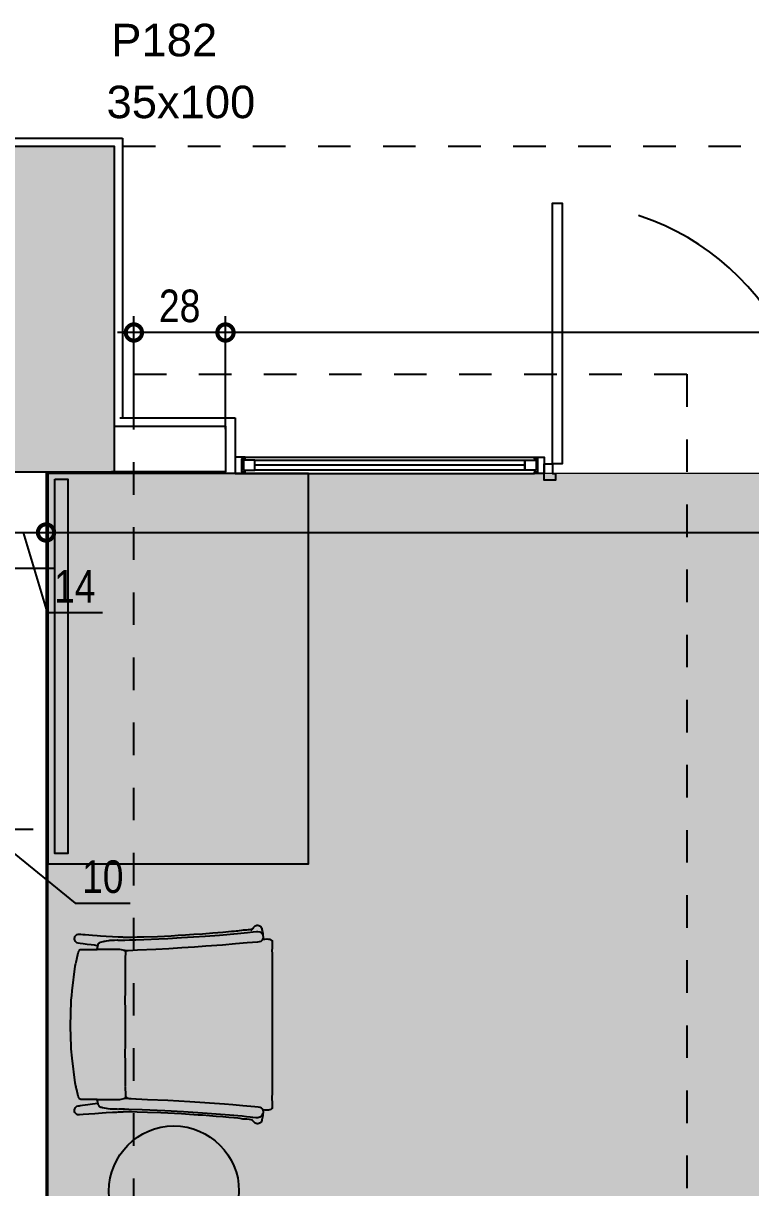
# Model space of a CAD drawing. Header units: metres. Extents: x -23 to 570, y -54 to 184.
# Drawn here: x -4.94 to -2.703, y 6.231 to 9.808 of the extents above; entities that cross this region are included whole.
import ezdxf

# ---------------------------------------------------------------- set-up
doc = ezdxf.new("R2010")
doc.units = ezdxf.units.M
doc.header["$PDMODE"] = 35
doc.linetypes.add('DASHEDX2', pattern=[1.5, 1, -0.5])
doc.linetypes.add('PUC$0$DASHEDX2', pattern=[1.5, 1, -0.5])
for name, color, linetype in [('1', 232, 'DASHEDX2'), ('12', 232, 'Continuous'), ('4', 2, 'Continuous'), ('9', 232, 'Continuous'), ('ARQ-ALV ACAB', 4, 'Continuous'), ('ARQ-DIM', 2, 'Continuous'), ('ARQ-SIM', 1, 'Continuous'), ('JL-LAY', 7, 'Continuous'), ('PUC$0$ARQ-ALV ACAB', 4, 'Continuous'), ('PUC$0$ARQ-ALV OSSO', 5, 'Continuous'), ('PUC$0$ARQ-CAX @ 1', 1, 'Continuous'), ('PUC$0$ARQ-PRJ', 7, 'PUC$0$DASHEDX2')]:
    doc.layers.add(name, color=color, linetype=linetype)
doc.layers.add('PUC$0$ARQ-FORRO', color=9, linetype='Continuous', lineweight=5)
doc.styles.add('Adesa', font='ARIALN.TTF')
doc.styles.get("Standard").update_dxf_attribs({"font": 'arial.ttf'})
doc.dimstyles.new('ADESA 1-0050', dxfattribs={"dimtxt": 0.1, "dimasz": 0.1, "dimexe": 0.05, "dimexo": 0.05, "dimgap": 0.03, "dimtad": 1, "dimdec": 1, "dimlfac": 100, "dimzin": 12, "dimtxsty": 'Adesa', "dimblk": 'DOTSMALL', "dimcen": 1, "dimdle": 0.05, "dimclrd": 1, "dimclre": 1, "dimclrt": 256, "dimazin": 3, "dimtm": 1e-09, "dimtfac": 1, "dimtdec": 1, "dimtmove": 1, "dimatfit": 0, "dimldrblk": 'DOTSMALL', "dimfxl": 0.8, "dimtvp": 2, "dimtolj": 1, "dimtzin": 0, "dimarcsym": 0})

# ---------------------------------------------------------------- blocks, each defined once
blk = doc.blocks.new('_DotSmall')
at = {"color": 0, "linetype": 'ByBlock', "const_width": 0.5}
blk.add_lwpolyline([(-0.0625, 0, 1), (0.0625, 0, 1)], format="xyb", close=True, dxfattribs=at)
blk = doc.blocks.new('*D352')
at = {"layer": 'ARQ-DIM', "color": 1, "lineweight": -2, "transparency": 16777216}
for p, q in [((-4.3183, 8.5612), (-4.3183, 8.9082)), ((-0.6583, 8.5613), (-0.6583, 8.9082)), ((-0.6083, 8.8582), (-4.3683, 8.8582))]:
    blk.add_line(p, q, dxfattribs=at)
at = {"layer": 'Defpoints', "color": 0, "transparency": 16777216}
for p in [(-4.3183, 8.8582), (-4.3183, 8.5112, 0), (-0.6583, 8.5113, 0)]:
    blk.add_point(p, dxfattribs=at)
at = {"layer": 'ARQ-DIM', "color": 1, "lineweight": -2, "transparency": 16777216, "xscale": 0.1, "yscale": 0.1, "zscale": 0.1, "rotation": 180}
blk.add_blockref('_DotSmall', (-4.3183, 8.8582), dxfattribs=at)
at = {"layer": 'ARQ-DIM', "color": 1, "lineweight": -2, "transparency": 16777216, "xscale": 0.1, "yscale": 0.1, "zscale": 0.1}
blk.add_blockref('_DotSmall', (-0.6583, 8.8582), dxfattribs=at)
at = {"layer": 'ARQ-DIM', "transparency": 16777216, "insert": (-2.4883, 8.9393), "char_height": 0.1, "attachment_point": 5, "style": 'Adesa'}
blk.add_mtext('\\A1;366', dxfattribs=at)
blk = doc.blocks.new('*D353')
at = {"layer": 'ARQ-DIM', "color": 1, "lineweight": -2, "transparency": 16777216}
for p, q in [((-4.6, 8.5999), (-4.6, 8.9082)), ((-4.3183, 8.5612), (-4.3183, 8.9082)), ((-4.2683, 8.8582), (-4.65, 8.8582))]:
    blk.add_line(p, q, dxfattribs=at)
at = {"layer": 'Defpoints', "color": 0, "transparency": 16777216}
for p in [(-4.6, 8.8582), (-4.6, 8.5499), (-4.3183, 8.5112, 0)]:
    blk.add_point(p, dxfattribs=at)
at = {"layer": 'ARQ-DIM', "color": 1, "lineweight": -2, "transparency": 16777216, "xscale": 0.1, "yscale": 0.1, "zscale": 0.1, "rotation": 180}
blk.add_blockref('_DotSmall', (-4.6, 8.8582), dxfattribs=at)
at = {"layer": 'ARQ-DIM', "color": 1, "lineweight": -2, "transparency": 16777216, "xscale": 0.1, "yscale": 0.1, "zscale": 0.1}
blk.add_blockref('_DotSmall', (-4.3183, 8.8582), dxfattribs=at)
at = {"layer": 'ARQ-DIM', "transparency": 16777216, "insert": (-4.4592, 8.9393), "char_height": 0.1, "attachment_point": 5, "style": 'Adesa'}
blk.add_mtext('\\A1;28', dxfattribs=at)
blk = doc.blocks.new('*D385')
at = {"layer": 'ARQ-DIM', "color": 1, "lineweight": -2, "transparency": 16777216}
for p, q in [((-5.11, 7.4912), (-5.11, 7.2822)), ((-5.01, 7.4912), (-5.01, 7.2822)), ((-5.11, 7.3322), (-5.21, 7.3322)), ((-5.11, 7.3322), (-5.01, 7.3322)), ((-5.11, 7.3322), (-5.01, 7.3322)), ((-5.06, 7.3322), (-4.7804, 7.1051)), ((-5.01, 7.3322), (-4.91, 7.3322)), ((-4.7804, 7.1051), (-4.6109, 7.1051))]:
    blk.add_line(p, q, dxfattribs=at)
at = {"layer": 'Defpoints', "color": 0, "transparency": 16777216}
for p in [(-5.11, 7.5412, 0), (-5.01, 7.5412, 0), (-5.01, 7.3322)]:
    blk.add_point(p, dxfattribs=at)
at = {"layer": 'ARQ-DIM', "color": 1, "lineweight": -2, "transparency": 16777216, "xscale": 0.1, "yscale": 0.1, "zscale": 0.1}
blk.add_blockref('_DotSmall', (-5.11, 7.3322), dxfattribs=at)
at = {"layer": 'ARQ-DIM', "color": 1, "lineweight": -2, "transparency": 16777216, "xscale": 0.1, "yscale": 0.1, "zscale": 0.1, "rotation": 180}
blk.add_blockref('_DotSmall', (-5.01, 7.3322), dxfattribs=at)
at = {"layer": 'ARQ-DIM', "transparency": 16777216, "insert": (-4.6956, 7.1861), "char_height": 0.1, "attachment_point": 5, "style": 'Adesa'}
blk.add_mtext('\\A1;10', dxfattribs=at)
blk = doc.blocks.new('*D388')
at = {"layer": 'ARQ-DIM', "color": 1, "lineweight": -2, "transparency": 16777216}
for p, q in [((-5.01, 8.3212), (-5.01, 8.1939)), ((-4.87, 8.3212), (-4.87, 8.1939)), ((-5.01, 8.2439), (-5.11, 8.2439)), ((-5.01, 8.2439), (-4.87, 8.2439)), ((-5.01, 8.2439), (-4.87, 8.2439)), ((-4.94, 8.2439), (-4.8664, 7.9983)), ((-4.87, 8.2439), (-4.77, 8.2439)), ((-4.8664, 7.9983), (-4.6969, 7.9983))]:
    blk.add_line(p, q, dxfattribs=at)
at = {"layer": 'Defpoints', "color": 0, "transparency": 16777216}
for p in [(-5.01, 8.3712, 0), (-4.87, 8.3712, 0), (-4.87, 8.2439)]:
    blk.add_point(p, dxfattribs=at)
at = {"layer": 'ARQ-DIM', "color": 1, "lineweight": -2, "transparency": 16777216, "xscale": 0.1, "yscale": 0.1, "zscale": 0.1}
blk.add_blockref('_DotSmall', (-5.01, 8.2439), dxfattribs=at)
at = {"layer": 'ARQ-DIM', "color": 1, "lineweight": -2, "transparency": 16777216, "xscale": 0.1, "yscale": 0.1, "zscale": 0.1, "rotation": 180}
blk.add_blockref('_DotSmall', (-4.87, 8.2439), dxfattribs=at)
at = {"layer": 'ARQ-DIM', "transparency": 16777216, "insert": (-4.7816, 8.0785), "char_height": 0.1, "attachment_point": 5, "style": 'Adesa'}
blk.add_mtext('\\A1;14', dxfattribs=at)
blk = doc.blocks.new('*D395')
at = {"layer": 'ARQ-DIM', "color": 1, "lineweight": -2, "transparency": 16777216}
for p, q in [((-4.87, 8.3212), (-4.87, 8.1939)), ((-0.19, 8.3003), (-0.19, 8.1939)), ((-4.92, 8.2439), (-0.14, 8.2439))]:
    blk.add_line(p, q, dxfattribs=at)
at = {"layer": 'Defpoints', "color": 0, "transparency": 16777216}
for p in [(-4.87, 8.3712, 0), (-0.19, 8.3503, 0), (-0.19, 8.2439)]:
    blk.add_point(p, dxfattribs=at)
at = {"layer": 'ARQ-DIM', "color": 1, "lineweight": -2, "transparency": 16777216, "xscale": 0.1, "yscale": 0.1, "zscale": 0.1, "rotation": 180}
blk.add_blockref('_DotSmall', (-4.87, 8.2439), dxfattribs=at)
at = {"layer": 'ARQ-DIM', "color": 1, "lineweight": -2, "transparency": 16777216, "xscale": 0.1, "yscale": 0.1, "zscale": 0.1}
blk.add_blockref('_DotSmall', (-0.19, 8.2439), dxfattribs=at)
at = {"layer": 'ARQ-DIM', "transparency": 16777216, "insert": (-2.53, 8.325), "char_height": 0.1, "attachment_point": 5, "style": 'Adesa'}
blk.add_mtext('\\A1;468', dxfattribs=at)
blk = doc.blocks.new('NipAcOs')
at = {"layer": 'ARQ-SIM'}
h = blk.add_hatch(color=256, dxfattribs=at)
h.dxf.hatch_style = 1
h.paths.add_polyline_path([(0, 0.15, 0.414214), (-0.15, 0), (0, 0)])
h.paths.add_polyline_path([(0.15, 0), (0, 0), (0, -0.15, 0.414214)])
for p, q in [((0, -0.25), (0, 0.25)), ((-0.25, 0), (0.15, 0)), ((0.15, 0), (1.5834, 0))]:
    blk.add_line(p, q, dxfattribs=at)
blk.add_circle((0, 0), 0.15, dxfattribs=at)
at = {"style": 'Adesa'}
for p in [(0.204, 0.06), (0.204, -0.24)]:
    blk.add_attdef('000,00', p, '', height=0.2, dxfattribs=at)
blk = doc.blocks.new('DINNA JADER ALMEIDA')
at = {"color": 0}
for p, q in [((-0.1792, 0.6059), (-0.1033, 0.6151)), ((-0.1033, 0.6151), (-0.0748, 0.6178)), ((-0.0748, 0.6178), (-0.0602, 0.6187)), ((-0.0602, 0.6187), (-0.0448, 0.6195)), ((-0.0448, 0.6195), (-0.0296, 0.6198)), ((-0.0296, 0.6198), (-0.0147, 0.6201)), ((-0.0147, 0.6201), (0, 0.6202)), ((0, 0.6202), (0.0299, 0.6198)), ((0.0299, 0.6198), (0.0453, 0.6194)), ((0.0453, 0.6194), (0.0604, 0.6186)), ((0.0604, 0.6186), (0.0751, 0.6178)), ((0.0751, 0.6178), (0.0895, 0.6164)), ((0.0895, 0.6164), (0.1036, 0.6151)), ((0.1036, 0.6151), (0.1795, 0.6059)), ((0.262, 0.6079), (0.2646, 0.6081)), ((0.2646, 0.6081), (0.2673, 0.6075)), ((-0.2775, 0.596), (-0.2769, 0.5985)), ((-0.2774, 0.5923), (-0.2775, 0.596)), ((-0.2764, 0.5815), (-0.2774, 0.5923)), ((-0.2769, 0.5985), (-0.2759, 0.6009)), ((-0.2752, 0.5644), (-0.2764, 0.5815)), ((-0.2759, 0.6009), (-0.2743, 0.6032)), ((-0.2743, 0.6032), (-0.2721, 0.6051)), ((-0.2721, 0.6051), (-0.2697, 0.6066)), ((-0.2697, 0.6066), (-0.2673, 0.6076)), ((-0.2673, 0.6076), (-0.2644, 0.608)), ((-0.2644, 0.608), (-0.2619, 0.6079)), ((-0.2619, 0.6079), (-0.2592, 0.6073)), ((-0.2592, 0.6073), (-0.2568, 0.6062)), ((-0.2568, 0.6062), (-0.2545, 0.6047)), ((-0.2545, 0.6047), (-0.2525, 0.6026)), ((-0.2525, 0.6026), (-0.2511, 0.6004)), ((-0.2511, 0.6004), (-0.2499, 0.5967)), ((-0.2499, 0.5967), (-0.2495, 0.5937)), ((-0.2495, 0.5937), (-0.2491, 0.5911)), ((-0.2491, 0.5911), (-0.2479, 0.5832)), ((-0.2479, 0.5832), (-0.2458, 0.5672)), ((-0.2303, 0.5884), (-0.2296, 0.591)), ((-0.2301, 0.5385), (-0.2303, 0.5884)), ((-0.2296, 0.591), (-0.2277, 0.5933)), ((-0.2277, 0.5933), (-0.2244, 0.5952)), ((-0.2244, 0.5952), (-0.2203, 0.5966)), ((-0.2203, 0.5966), (-0.2006, 0.6012)), ((-0.2006, 0.6012), (-0.1902, 0.6035)), ((-0.1902, 0.6035), (-0.1901, 0.6034)), ((-0.1901, 0.6034), (-0.1898, 0.6027)), ((-0.1898, 0.6027), (-0.1893, 0.6025)), ((-0.1893, 0.6025), (-0.1889, 0.6029)), ((-0.1889, 0.6038), (-0.1792, 0.6059)), ((-0.1889, 0.6029), (-0.1889, 0.6038)), ((0.1795, 0.6059), (0.189, 0.6038)), ((0.189, 0.6038), (0.1891, 0.6027)), ((0.1891, 0.6027), (0.1895, 0.6026)), ((0.1895, 0.6026), (0.19, 0.6025)), ((0.19, 0.6025), (0.1903, 0.6034)), ((0.1903, 0.6034), (0.1919, 0.6032)), ((0.1919, 0.6032), (0.2009, 0.6011)), ((0.2009, 0.6011), (0.2206, 0.5965)), ((0.2206, 0.5965), (0.2248, 0.5952)), ((0.2248, 0.5952), (0.2281, 0.5932)), ((0.2281, 0.5932), (0.23, 0.5906)), ((0.23, 0.5906), (0.2305, 0.5882)), ((0.2304, 0.5747), (0.2303, 0.5563)), ((0.2305, 0.5882), (0.2304, 0.5747)), ((0.2462, 0.5687), (0.248, 0.5813)), ((0.248, 0.5813), (0.2493, 0.591)), ((0.2493, 0.591), (0.25, 0.5971)), ((0.25, 0.5971), (0.2513, 0.6004)), ((0.2513, 0.6004), (0.253, 0.6028)), ((0.253, 0.6028), (0.2549, 0.6049)), ((0.2549, 0.6049), (0.2573, 0.6064)), ((0.2573, 0.6064), (0.2596, 0.6074)), ((0.2596, 0.6074), (0.262, 0.6079)), ((0.2673, 0.6075), (0.2701, 0.6065)), ((0.2701, 0.6065), (0.2726, 0.6052)), ((0.2726, 0.6052), (0.2746, 0.6032)), ((0.2746, 0.6032), (0.2761, 0.6006)), ((0.2762, 0.5752), (0.2753, 0.5639)), ((0.2761, 0.6006), (0.2772, 0.5983)), ((0.2768, 0.5828), (0.2762, 0.5752)), ((0.2773, 0.589), (0.2768, 0.5828)), ((0.2772, 0.5982), (0.2776, 0.5956)), ((0.2776, 0.5928), (0.2773, 0.589)), ((0.2776, 0.5956), (0.2776, 0.5928)), ((-0.2738, 0.5451), (-0.2752, 0.5644)), ((-0.2723, 0.5225), (-0.2738, 0.5451)), ((-0.2458, 0.5672), (-0.2439, 0.5528)), ((-0.2439, 0.5528), (-0.2419, 0.5362)), ((-0.2419, 0.5362), (-0.2391, 0.5366)), ((-0.2391, 0.5366), (-0.2342, 0.5374)), ((-0.2342, 0.5374), (-0.2315, 0.5381)), ((-0.2315, 0.5381), (-0.2301, 0.5385)), ((-0.2301, 0.5382), (-0.2301, 0.5125)), ((0.2303, 0.5563), (0.2303, 0.5384)), ((0.2303, 0.5384), (0.2318, 0.538)), ((0.2303, 0.5194), (0.2303, 0.5384)), ((0.2318, 0.538), (0.2343, 0.5373)), ((0.2343, 0.5373), (0.2368, 0.5369)), ((0.2368, 0.5369), (0.2393, 0.5367)), ((0.2393, 0.5367), (0.2421, 0.5362)), ((0.2421, 0.5362), (0.2422, 0.5385)), ((0.2422, 0.5385), (0.2433, 0.547)), ((0.2433, 0.547), (0.2447, 0.5572)), ((0.2447, 0.5572), (0.2462, 0.5687)), ((0.2736, 0.5387), (0.2729, 0.5278)), ((0.2744, 0.5523), (0.2736, 0.5387)), ((0.2753, 0.5639), (0.2744, 0.5523)), ((-0.2716, 0.511), (-0.2723, 0.5225)), ((-0.2705, 0.4914), (-0.2716, 0.511)), ((-0.2574, 0.5058), (-0.2589, 0.498)), ((-0.2565, 0.5103), (-0.2574, 0.5058)), ((-0.2554, 0.517), (-0.2565, 0.5103)), ((-0.2547, 0.522), (-0.2554, 0.517)), ((-0.2543, 0.5239), (-0.2547, 0.522)), ((-0.2539, 0.5259), (-0.2543, 0.5239)), ((-0.2534, 0.5275), (-0.2539, 0.5259)), ((-0.2528, 0.5288), (-0.2534, 0.5275)), ((-0.2513, 0.5316), (-0.2528, 0.5288)), ((-0.2489, 0.5337), (-0.2513, 0.5316)), ((-0.2466, 0.535), (-0.2489, 0.5337)), ((-0.2441, 0.5358), (-0.2466, 0.535)), ((-0.2419, 0.5362), (-0.2441, 0.5358)), ((-0.2301, 0.5125), (-0.2301, 0.493)), ((0.2303, 0.5121), (0.2303, 0.5194)), ((0.2304, 0.4953), (0.2303, 0.5121)), ((0.2422, 0.5362), (0.2448, 0.5357)), ((0.2448, 0.5357), (0.2474, 0.5348)), ((0.2474, 0.5348), (0.2495, 0.5332)), ((0.2495, 0.5332), (0.2514, 0.5315)), ((0.2514, 0.5315), (0.2534, 0.5276)), ((0.2534, 0.5276), (0.2545, 0.5242)), ((0.2545, 0.5242), (0.2552, 0.5198)), ((0.2552, 0.5198), (0.2556, 0.5168)), ((0.2556, 0.5168), (0.2561, 0.5137)), ((0.2561, 0.5137), (0.2569, 0.5099)), ((0.2569, 0.5099), (0.2582, 0.5027)), ((0.2582, 0.5027), (0.259, 0.499)), ((0.2717, 0.5108), (0.2706, 0.4912)), ((0.2729, 0.5278), (0.2717, 0.5108)), ((-0.2701, 0.4852), (-0.2705, 0.4914)), ((-0.2699, 0.4794), (-0.2701, 0.4852)), ((-0.2695, 0.4734), (-0.2699, 0.4794)), ((-0.2692, 0.4676), (-0.2695, 0.4734)), ((-0.269, 0.4623), (-0.2692, 0.4676)), ((-0.2594, 0.4774), (-0.2595, 0.4753)), ((-0.2595, 0.4753), (-0.2594, 0.474)), ((-0.2594, 0.474), (-0.2595, 0.4728)), ((-0.2595, 0.4728), (-0.2595, 0.4725)), ((-0.2595, 0.4725), (-0.2594, 0.4708)), ((-0.2593, 0.4835), (-0.2594, 0.4774)), ((-0.2594, 0.4708), (-0.2593, 0.4687)), ((-0.2589, 0.498), (-0.2593, 0.4913)), ((-0.2593, 0.4913), (-0.2593, 0.4835)), ((-0.2593, 0.4687), (-0.259, 0.4624)), ((-0.2302, 0.4779), (-0.2303, 0.4721)), ((-0.2303, 0.4721), (-0.2303, 0.4685)), ((-0.2303, 0.4685), (-0.2264, 0.4508)), ((-0.2301, 0.493), (-0.2302, 0.4779)), ((0.2272, 0.4537), (0.2306, 0.4685)), ((0.2304, 0.4809), (0.2304, 0.4953)), ((0.2306, 0.4694), (0.2304, 0.4809)), ((0.2306, 0.4685), (0.2306, 0.4694)), ((0.259, 0.499), (0.2594, 0.4926)), ((0.2594, 0.467), (0.2592, 0.4591)), ((0.2594, 0.4926), (0.2595, 0.485)), ((0.2596, 0.4736), (0.2594, 0.467)), ((0.2595, 0.485), (0.2597, 0.476)), ((0.2597, 0.476), (0.2595, 0.4741)), ((0.2595, 0.4741), (0.2596, 0.4736)), ((0.2697, 0.4733), (0.2691, 0.4624)), ((0.2706, 0.4912), (0.2697, 0.4733)), ((-0.2687, 0.4597), (-0.269, 0.4623)), ((-0.2684, 0.4577), (-0.2687, 0.4597)), ((-0.2687, 0.4158), (-0.2685, 0.4332)), ((-0.2686, 0.4459), (-0.2684, 0.4577)), ((-0.2685, 0.4332), (-0.2686, 0.4459)), ((-0.2595, 0.4405), (-0.2613, 0.3997)), ((-0.2591, 0.4544), (-0.2595, 0.4405)), ((-0.259, 0.4624), (-0.2591, 0.4544)), ((-0.2289, 0.4186), (-0.2276, 0.449)), ((-0.2268, 0.4395), (-0.2287, 0.4192)), ((-0.2276, 0.449), (-0.2276, 0.4565)), ((-0.2256, 0.4465), (-0.2268, 0.4395)), ((-0.2264, 0.4508), (-0.2252, 0.4496)), ((-0.2249, 0.4482), (-0.2256, 0.4465)), ((-0.2252, 0.4496), (-0.2244, 0.4496)), ((-0.224, 0.4491), (-0.2249, 0.4482)), ((-0.2244, 0.4496), (-0.2208, 0.4502)), ((-0.222, 0.4496), (-0.224, 0.4491)), ((-0.2208, 0.4502), (-0.222, 0.4496)), ((-0.2207, 0.4502), (-0.2183, 0.4504)), ((-0.2183, 0.4504), (-0.1899, 0.4512)), ((-0.1899, 0.4512), (-0.1897, 0.4518)), ((-0.1897, 0.4518), (-0.1889, 0.452)), ((-0.1889, 0.452), (-0.1887, 0.4514)), ((-0.1887, 0.4514), (-0.1882, 0.451)), ((-0.1882, 0.451), (-0.1646, 0.4515)), ((-0.1646, 0.4515), (-0.1165, 0.4516)), ((-0.1165, 0.4516), (-0.0887, 0.4518)), ((-0.0887, 0.4518), (-0.0603, 0.4515)), ((-0.0603, 0.4515), (-0.0301, 0.4513)), ((-0.0301, 0.4513), (0.0151, 0.4509)), ((0.0151, 0.4509), (0.0455, 0.4516)), ((0.0455, 0.4516), (0.0746, 0.4518)), ((0.0746, 0.4518), (0.1028, 0.4517)), ((0.1028, 0.4517), (0.145, 0.4514)), ((0.145, 0.4514), (0.1877, 0.4512)), ((0.1877, 0.4512), (0.1887, 0.4512)), ((0.1887, 0.4512), (0.1889, 0.4514)), ((0.1889, 0.4514), (0.1891, 0.4519)), ((0.1891, 0.4519), (0.1894, 0.452)), ((0.1894, 0.452), (0.1899, 0.4519)), ((0.1899, 0.4519), (0.19, 0.4511)), ((0.19, 0.4511), (0.1914, 0.4511)), ((0.1914, 0.4511), (0.2074, 0.4509)), ((0.2074, 0.4509), (0.2184, 0.4507)), ((0.2184, 0.4507), (0.2241, 0.4503)), ((0.2241, 0.4503), (0.2259, 0.4503)), ((0.2259, 0.4503), (0.2266, 0.4511)), ((0.2266, 0.4511), (0.2272, 0.4537)), ((0.2277, 0.4562), (0.2278, 0.4523)), ((0.2278, 0.4523), (0.2278, 0.4435)), ((0.2278, 0.4435), (0.2292, 0.4146)), ((0.2592, 0.4591), (0.2593, 0.4532)), ((0.2593, 0.4532), (0.2597, 0.4391)), ((0.2597, 0.4391), (0.2605, 0.4191)), ((0.2689, 0.4595), (0.2687, 0.4582)), ((0.2687, 0.4582), (0.2687, 0.4578)), ((0.2687, 0.4578), (0.2687, 0.4572)), ((0.2687, 0.4572), (0.2687, 0.4533)), ((0.2687, 0.4533), (0.2688, 0.4455)), ((0.2688, 0.4397), (0.2687, 0.4326)), ((0.2687, 0.4326), (0.2689, 0.4155)), ((0.2688, 0.4455), (0.2688, 0.4397)), ((0.2691, 0.4624), (0.2689, 0.4595)), ((-0.2699, 0.3841), (-0.2687, 0.4158)), ((-0.2613, 0.3997), (-0.264, 0.3301)), ((-0.2308, 0.3831), (-0.2289, 0.4186)), ((0.2292, 0.4146), (0.2314, 0.3582)), ((0.2605, 0.4191), (0.2617, 0.3947)), ((0.2617, 0.3947), (0.2632, 0.3487)), ((0.2689, 0.4155), (0.2697, 0.3945)), ((0.2697, 0.3945), (0.2706, 0.3531)), ((-0.271, 0.3424), (-0.2699, 0.3841)), ((-0.2334, 0.3209), (-0.2308, 0.3831)), ((0.2314, 0.3582), (0.234, 0.3185)), ((-0.272, 0.3213), (-0.271, 0.3424)), ((-0.264, 0.3301), (-0.2671, 0.2724)), ((0.2632, 0.3487), (0.2646, 0.3209)), ((0.2706, 0.3531), (0.2717, 0.3317)), ((0.2717, 0.3317), (0.2728, 0.3106)), ((-0.2746, 0.2786), (-0.2733, 0.3002)), ((-0.2733, 0.3002), (-0.272, 0.3213)), ((-0.2375, 0.2534), (-0.2334, 0.3209)), ((0.234, 0.3185), (0.2369, 0.2778)), ((0.2646, 0.3209), (0.2669, 0.2794)), ((0.2728, 0.3106), (0.2741, 0.2894)), ((0.2741, 0.2894), (0.2755, 0.2671)), ((-0.2779, 0.2278), (-0.2761, 0.2546)), ((-0.2761, 0.2546), (-0.2746, 0.2786)), ((-0.2671, 0.2724), (-0.272, 0.2)), ((-0.245, 0.1472), (-0.2375, 0.2534)), ((0.2369, 0.2778), (0.2389, 0.2393)), ((0.2669, 0.2794), (0.2691, 0.242)), ((0.2755, 0.2671), (0.2763, 0.2544)), ((0.2763, 0.2544), (0.2772, 0.241)), ((-0.2804, 0.193), (-0.2788, 0.215)), ((-0.2788, 0.215), (-0.2779, 0.2278)), ((0.2389, 0.2393), (0.2416, 0.2039)), ((0.2691, 0.242), (0.2716, 0.2065)), ((0.2772, 0.241), (0.279, 0.2149)), ((0.279, 0.2149), (0.2814, 0.1823)), ((-0.282, 0.1721), (-0.2804, 0.193)), ((-0.272, 0.2), (-0.2773, 0.1311)), ((0.2416, 0.2039), (0.2453, 0.1529)), ((0.2716, 0.2065), (0.2749, 0.1618)), ((0.2814, 0.1823), (0.2839, 0.1517)), ((-0.2853, 0.1339), (-0.2836, 0.1521)), ((-0.2836, 0.1521), (-0.282, 0.1721)), ((-0.2471, 0.121), (-0.245, 0.1472)), ((0.2453, 0.1529), (0.2484, 0.1132)), ((0.2749, 0.1618), (0.2792, 0.1065)), ((0.2839, 0.1517), (0.2864, 0.1251)), ((-0.288, 0.106), (-0.2868, 0.1179)), ((-0.2868, 0.1179), (-0.2853, 0.1339)), ((-0.2773, 0.1311), (-0.2808, 0.0929)), ((-0.2498, 0.0901), (-0.2471, 0.121)), ((0.2484, 0.1132), (0.2515, 0.0775)), ((0.2864, 0.1251), (0.287, 0.1174)), ((0.287, 0.1174), (0.2877, 0.1108)), ((0.2877, 0.1108), (0.2882, 0.1055)), ((-0.292, 0.0702), (-0.291, 0.0787)), ((-0.291, 0.0787), (-0.2908, 0.0829)), ((-0.2908, 0.0847), (-0.2905, 0.0855)), ((-0.2908, 0.084), (-0.2908, 0.0847)), ((-0.2908, 0.0829), (-0.2908, 0.084)), ((-0.2906, 0.0859), (-0.2905, 0.0875)), ((-0.2905, 0.0855), (-0.2906, 0.0859)), ((-0.2905, 0.0875), (-0.2903, 0.0885)), ((-0.2903, 0.0885), (-0.2902, 0.09)), ((-0.2902, 0.09), (-0.2894, 0.0942)), ((-0.2894, 0.0942), (-0.2889, 0.0982)), ((-0.2889, 0.0982), (-0.288, 0.106)), ((-0.2824, 0.0794), (-0.2838, 0.0683)), ((-0.2808, 0.0929), (-0.2824, 0.0794)), ((-0.253, 0.0539), (-0.2498, 0.0901)), ((0.2515, 0.0775), (0.2543, 0.0448)), ((0.2792, 0.1065), (0.2827, 0.0766)), ((0.2827, 0.0766), (0.2852, 0.0588)), ((0.2882, 0.1055), (0.2887, 0.1011)), ((0.2887, 0.1011), (0.2897, 0.0932)), ((0.2897, 0.0932), (0.2906, 0.0884)), ((0.2906, 0.0884), (0.2908, 0.086)), ((0.2908, 0.086), (0.2906, 0.0854)), ((0.2906, 0.0854), (0.2909, 0.0847)), ((0.2909, 0.0847), (0.291, 0.0836)), ((0.291, 0.0836), (0.291, 0.0823)), ((0.291, 0.0823), (0.2912, 0.0787)), ((0.2912, 0.0787), (0.2918, 0.0729)), ((0.2918, 0.0729), (0.2923, 0.0696)), ((-0.3049, 0.0469), (-0.3043, 0.0496)), ((-0.3049, 0.0442), (-0.3049, 0.0469)), ((-0.3044, 0.0414), (-0.3049, 0.0442)), ((-0.3032, 0.0389), (-0.3044, 0.0414)), ((-0.3043, 0.0496), (-0.3031, 0.0523)), ((-0.3017, 0.0366), (-0.3032, 0.0389)), ((-0.3031, 0.0523), (-0.3014, 0.0544)), ((-0.2995, 0.0346), (-0.3017, 0.0366)), ((-0.3014, 0.0544), (-0.2995, 0.0561)), ((-0.2995, 0.0561), (-0.2974, 0.0579)), ((-0.2974, 0.0579), (-0.2949, 0.0603)), ((-0.2949, 0.0603), (-0.2937, 0.0613)), ((-0.2937, 0.0613), (-0.2936, 0.0621)), ((-0.2936, 0.0621), (-0.2929, 0.0653)), ((-0.2929, 0.0653), (-0.292, 0.0702)), ((-0.2846, 0.0602), (-0.2855, 0.0501)), ((-0.2855, 0.0501), (-0.2854, 0.0472)), ((-0.2854, 0.0472), (-0.2852, 0.0447)), ((-0.2852, 0.0447), (-0.2838, 0.0379)), ((-0.2845, 0.0621), (-0.2846, 0.0602)), ((-0.2838, 0.0683), (-0.2845, 0.0621)), ((-0.2838, 0.0379), (-0.2831, 0.0363)), ((-0.2831, 0.0363), (-0.2815, 0.0341)), ((-0.2566, 0.0336), (-0.255, 0.0371)), ((-0.255, 0.0371), (-0.2539, 0.0435)), ((-0.2539, 0.0435), (-0.253, 0.0539)), ((0.2543, 0.0448), (0.2547, 0.0392)), ((0.2547, 0.0392), (0.2559, 0.0346)), ((0.2843, 0.038), (0.2828, 0.0355)), ((0.2854, 0.0447), (0.2843, 0.038)), ((0.2852, 0.0588), (0.2856, 0.0489)), ((0.2856, 0.0489), (0.2854, 0.0447)), ((0.2897, 0.0646), (0.2881, 0.0657)), ((0.2918, 0.063), (0.2897, 0.0646)), ((0.2937, 0.0614), (0.2918, 0.063)), ((0.2923, 0.0696), (0.2931, 0.0652)), ((0.2931, 0.0652), (0.2938, 0.0619)), ((0.2938, 0.0619), (0.2939, 0.0612)), ((0.2939, 0.0612), (0.2951, 0.0602)), ((0.2951, 0.0602), (0.2977, 0.0579)), ((0.2977, 0.0579), (0.3016, 0.0545)), ((0.3018, 0.0366), (0.2997, 0.0347)), ((0.3016, 0.0545), (0.3033, 0.0522)), ((0.3034, 0.0388), (0.3018, 0.0366)), ((0.3033, 0.0522), (0.3044, 0.0497)), ((0.3045, 0.0413), (0.3034, 0.0388)), ((0.3044, 0.0497), (0.3051, 0.047)), ((0.3051, 0.0441), (0.3045, 0.0413)), ((0.3051, 0.047), (0.3051, 0.0441)), ((-0.2971, 0.0332), (-0.2995, 0.0346)), ((-0.2944, 0.0323), (-0.2971, 0.0332)), ((-0.2923, 0.0319), (-0.2944, 0.0323)), ((-0.2805, 0.0294), (-0.2923, 0.0319)), ((-0.2815, 0.0341), (-0.2805, 0.0331)), ((-0.2805, 0.0331), (-0.2791, 0.0319)), ((-0.2751, 0.0289), (-0.2805, 0.0294)), ((-0.2791, 0.0319), (-0.2778, 0.0309)), ((-0.2778, 0.0309), (-0.2744, 0.0291)), ((-0.2705, 0.0284), (-0.2751, 0.0289)), ((-0.2744, 0.0291), (-0.2722, 0.0286)), ((-0.2663, 0.0283), (-0.2705, 0.0284)), ((-0.2632, 0.0288), (-0.2663, 0.0283)), ((-0.2622, 0.0292), (-0.2632, 0.0288)), ((-0.2627, 0.0163), (-0.2625, 0.0229)), ((-0.2625, 0.0112), (-0.2627, 0.0163)), ((-0.2625, 0.0229), (-0.2622, 0.0292)), ((-0.2619, 0.0075), (-0.2625, 0.0112)), ((-0.2621, 0.0291), (-0.2585, 0.0313)), ((-0.2607, 0.0049), (-0.2619, 0.0075)), ((-0.2593, 0.0032), (-0.2607, 0.0049)), ((-0.2586, 0.0026), (-0.2593, 0.0032)), ((-0.2586, 0.0022), (-0.2586, 0.0026)), ((-0.2585, 0.001), (-0.2586, 0.0022)), ((-0.2585, 0.0313), (-0.2566, 0.0336)), ((-0.2584, 0.0006), (-0.2585, 0.001)), ((-0.2582, 0.0003), (-0.2584, 0.0006)), ((-0.2579, 0.0001), (-0.2582, 0.0003)), ((-0.2575, 0.0001), (-0.2579, 0.0001)), ((-0.257, 0.0001), (-0.2575, 0.0001)), ((-0.2564, 0.0002), (-0.257, 0.0001)), ((-0.2559, 0.0002), (-0.2564, 0.0002)), ((-0.2548, 0.0002), (-0.2559, 0.0002)), ((-0.2497, 0.0001), (-0.2548, 0.0002)), ((-0.2405, 0.0005), (-0.2497, 0.0001)), ((-0.227, 0.001), (-0.2405, 0.0005)), ((-0.2076, 0.0008), (-0.227, 0.001)), ((-0.1818, 0.0004), (-0.2076, 0.0008)), ((-0.155, 0.0002), (-0.1818, 0.0004)), ((-0.0997, 0.0002), (-0.155, 0.0002)), ((-0.0524, 0), (-0.0997, 0.0002)), ((0.0002, 0), (-0.0524, 0)), ((0.1548, 0.0001), (0.1001, 0)), ((0.1954, 0.0005), (0.1548, 0.0001)), ((0.2182, 0.0008), (0.1954, 0.0005)), ((0.2272, 0.0009), (0.2182, 0.0008)), ((0.2345, 0.0008), (0.2272, 0.0009)), ((0.2406, 0.0005), (0.2345, 0.0008)), ((0.2459, 0.0003), (0.2406, 0.0005)), ((0.25, 0.0001), (0.2459, 0.0003)), ((0.253, 0.0001), (0.25, 0.0001)), ((0.255, 0.0002), (0.253, 0.0001)), ((0.256, 0.0003), (0.255, 0.0002)), ((0.2559, 0.0346), (0.2566, 0.0332)), ((0.2566, 0.0002), (0.256, 0.0003)), ((0.2566, 0.0332), (0.2603, 0.03)), ((0.2571, 0.0001), (0.2566, 0.0002)), ((0.2576, 0.0001), (0.2571, 0.0001)), ((0.2581, 0.0001), (0.2576, 0.0001)), ((0.2584, 0.0003), (0.2581, 0.0001)), ((0.2585, 0.0006), (0.2584, 0.0003)), ((0.2587, 0.001), (0.2585, 0.0006)), ((0.2594, 0.0032), (0.2587, 0.0026)), ((0.2587, 0.0026), (0.2588, 0.0021)), ((0.2588, 0.0021), (0.2587, 0.001)), ((0.2608, 0.005), (0.2594, 0.0032)), ((0.2603, 0.03), (0.2624, 0.0292)), ((0.262, 0.0073), (0.2608, 0.005)), ((0.2627, 0.0112), (0.262, 0.0073)), ((0.2632, 0.0288), (0.2623, 0.0292)), ((0.2623, 0.0292), (0.2626, 0.0227)), ((0.2626, 0.0227), (0.2628, 0.0162)), ((0.2628, 0.0162), (0.2627, 0.0112)), ((0.2667, 0.0283), (0.2632, 0.0288)), ((0.2707, 0.0284), (0.2667, 0.0283)), ((0.2719, 0.0286), (0.2707, 0.0284)), ((0.275, 0.0292), (0.2718, 0.0286)), ((0.2733, 0.0287), (0.2719, 0.0286)), ((0.2805, 0.0293), (0.2733, 0.0287)), ((0.2782, 0.0308), (0.275, 0.0292)), ((0.2809, 0.033), (0.2782, 0.0308)), ((0.2848, 0.0302), (0.2805, 0.0293)), ((0.2828, 0.0355), (0.2809, 0.033)), ((0.2915, 0.0317), (0.2848, 0.0302)), ((0.2945, 0.0323), (0.2915, 0.0317)), ((0.2972, 0.0332), (0.2945, 0.0323)), ((0.2997, 0.0347), (0.2972, 0.0332)), ((0.0525, 0), (0.0002, 0)), ((0.1001, 0), (0.0525, 0))]:
    blk.add_line(p, q, dxfattribs=at)
blk = doc.blocks.new('A$C624e849c')
at = {"layer": 'JL-LAY'}
for points in [[(0.8017, 0.0207), (0, 0.0207), (0, -1.1784), (0.8017, -1.1784)], [(0.0219, 0.0032), (0.0619, 0.0032), (0.0619, -1.1468), (0.0219, -1.1468)]]:
    blk.add_lwpolyline(points, close=True, dxfattribs=at)
blk.add_circle((0.3882, -2.1839, 0), 0.2, dxfattribs=at)
at = {"layer": 'JL-LAY', "rotation": 90}
blk.add_blockref('DINNA JADER ALMEIDA', (0.6905, -1.6723), dxfattribs=at)
blk = doc.blocks.new('*U2426')
for points in [[(0, -0.17), (0.025, -0.17), (0.025, -0.14), (0.035, -0.14), (0.035, -0.12), (0, -0.12), (0, -0.17)], [(1.65, -0.17), (1.625, -0.17), (1.625, -0.14), (1.615, -0.14), (1.615, -0.12), (1.65, -0.12), (1.65, -0.17)], [(0.025, -0.17), (0.025, -0.97), (0.055, -0.97), (0.055, -0.17)], [(1.625, -0.17), (1.625, -0.9702), (1.595, -0.9702), (1.595, -0.17)]]:
    blk.add_lwpolyline(points, close=True)
at = {"layer": 'PUC$0$ARQ-PRJ'}
for centre, start, end in [((0.0505, -0.1958), 268.1178, 1.9074), ((1.5995, -0.1958), 178.0926, 271.8822)]:
    blk.add_arc(centre, 0.775, start, end, dxfattribs=at)
blk = doc.blocks.new('*U2428')
at = {"color": 0, "linetype": 'ByBlock', "ltscale": 0.5}
for points in [[(0.02, -0.045), (0.02, -0.045), (0.02, -0.045), (0.02, -0.045), (0.02, -0.045), (0.02, -0.045), (0.02, -0.045), (0.02, -0.045), (0.02, -0.045), (0.03, -0.045), (0.03, -0.05), (0, -0.05), (0, 0), (0.03, 0), (0.03, -0.005), (0.02, -0.005), (0.02, -0.045)], [(0.93, -0.045), (0.93, -0.045), (0.93, -0.045), (0.93, -0.045), (0.93, -0.045), (0.93, -0.045), (0.93, -0.045), (0.93, -0.045), (0.93, -0.045), (0.92, -0.045), (0.92, -0.05), (0.95, -0.05), (0.95, 0), (0.92, 0), (0.92, -0.005), (0.93, -0.005), (0.93, -0.045)], [(0.025, -0.01), (0.06, -0.01), (0.06, -0.04), (0.025, -0.04)], [(0.925, -0.01), (0.89, -0.01), (0.89, -0.04), (0.925, -0.04)]]:
    blk.add_lwpolyline(points, close=True, dxfattribs=at)
at = {"color": 8, "linetype": 'ByBlock', "ltscale": 0.5}
for points in [[(0.92, 0), (0.03, 0)], [(0.92, -0.05), (0.03, -0.05)]]:
    blk.add_lwpolyline(points, dxfattribs=at)
at = {"color": 7, "linetype": 'ByBlock', "ltscale": 0.5}
blk.add_lwpolyline([(0.89, -0.01), (0.89, -0.04), (0.06, -0.04), (0.06, -0.01)], close=True, dxfattribs=at)
blk.add_lwpolyline([(0.06, -0.025), (0.89, -0.025)], dxfattribs=at)
blk = doc.blocks.new('PUC$0$forro area comum')
at = {"layer": 'PUC$0$ARQ-FORRO'}
h = blk.add_hatch(color=256, dxfattribs=at)
h.dxf.hatch_style = 1
h.paths.add_polyline_path([(11.6882, 2.455), (11.6882, 2.0562), (14.5982, 2.0547), (14.5982, 2.455), (22.4606, 2.455), (22.4606, 2.0562), (25.295, 2.056), (25.295, 2.4552), (26.4562, 2.4546), (26.4563, 3.9549), (5.17, 3.9599), (5.0963, 3.9584), (3.8246, 3.96), (3.825, 9.24), (2.3202, 9.2404), (2.3201, 3.955), (-1.06, 3.955), (-1.06, 4.3049), (-0.355, 4.305), (-0.355, 4.5591), (-0.2032, 4.5606), (-0.2032, 8.4256), (-4.865, 8.4256), (-4.865, 4.9649), (-4.6551, 4.9649), (-4.655, 4.1049), (-3.945, 4.1049), (-3.945, 3.9549), (-11.1863, 3.9549), (-11.1863, 2.455), (-10.025, 2.455), (-10.025, 2.0558), (-7.1264, 2.0558), (-7.1264, 2.455)])
at = {"layer": 'PUC$0$ARQ-FORRO', "elevation": 0}
blk.add_lwpolyline([(5.0963, 3.9584), (3.8246, 3.96), (3.825, 9.24), (2.3202, 9.2404), (2.3201, 3.955), (-1.06, 3.955), (-1.06, 4.3049), (-0.355, 4.305), (-0.355, 4.5591), (-0.2032, 4.5606), (-0.2032, 8.4256), (-4.865, 8.4256), (-4.865, 4.9649), (-4.6551, 4.9649), (-4.655, 4.1049), (-3.945, 4.1049), (-3.945, 3.9549), (-11.1863, 3.9549), (-11.1863, 2.455), (-10.025, 2.455), (-10.025, 2.0558), (-7.1264, 2.0558), (-7.1264, 2.455), (11.6882, 2.455)], dxfattribs=at)
blk = doc.blocks.new('PUC')
at = {"layer": 'PUC$0$ARQ-ALV ACAB'}
for p, q in [((-4.635, 9.4548), (-4.635, 8.5956, 0)), ((-4.6433, 8.5956, 0), (-4.2883, 8.5956, 0)), ((-4.2883, 8.5956, 0), (-4.2883, 8.4256, 0)), ((-4.2883, 8.4256, 0), (-4.865, 8.4256, 0))]:
    blk.add_line(p, q, dxfattribs=at)
at = {"layer": 'PUC$0$ARQ-ALV ACAB', "elevation": 0}
for points in [[(-7.1934, 8.5949), (-7.1934, 9.4548), (-4.635, 9.4548)], [(-4.655, 4.1049), (-4.655, 4.9649), (-4.865, 4.9649), (-4.865, 8.4256)]]:
    blk.add_lwpolyline(points, dxfattribs=at)
at = {"layer": 'PUC$0$ARQ-ALV OSSO', "elevation": 0}
for points in [[(-4.66, 8.5706), (-4.3183, 8.5706), (-4.3183, 8.4306), (-4.6683, 8.4306)], [(-4.87, 8.4306), (-4.87, 4.9599)]]:
    blk.add_lwpolyline(points, dxfattribs=at)
at = {"layer": 'PUC$0$ARQ-CAX @ 1', "rotation": 180}
for name, p in [('*U2426', (-1.6883, 8.2849, 0)), ('*U2428', (-3.3383, 8.4256, 0))]:
    blk.add_blockref(name, p, dxfattribs=at)
at = {"layer": 'PUC$0$ARQ-FORRO'}
blk.add_blockref('PUC$0$forro area comum', (0, 0), dxfattribs=at)
blk = doc.blocks.new('est-lo-07-6sb-r00')
at = {"layer": '4'}
h = blk.add_hatch(color=8, dxfattribs=at)
h.dxf.hatch_style = 1
h.paths.add_polyline_path([(213.004314, 592.98646), (232.004314, 592.98646), (232.004314, 743.98646), (213.004314, 743.98646)], flags=17)
h.paths.add_polyline_path([(517.003016, 942.98646), (353.003016, 942.98646), (353.003016, 923.986062), (498.003016, 923.986062), (498.003016, 465.008359), (498.003039, 465.008359), (498.003039, 450.008359), (498.003039, 395.98646), (517.003016, 395.98646)])
h.paths.add_polyline_path([(3672.003309, 253.001099), (3672.003309, 388.001099), (3637.003309, 388.001099), (3637.003309, 253.001099)])
h.paths.add_polyline_path([(3637.003309, 942.98646), (3637.003194, 872.98646), (3653.003309, 872.98646), (3653.003309, 599.001099), (3637.003309, 599.001099), (3637.003309, 539.001099), (3672.003309, 539.001099), (3672.003309, 942.98646)])
h.paths.add_polyline_path([(3672.003424, 102.001099), (3637.003309, 102.001099), (3637.003309, 42.001099), (3653.003307, 42.001099), (3653.003307, -229.998901), (3637.003309, -229.998901), (3637.003309, -299.998901), (3672.003424, -299.998901)])
h.paths.add_polyline_path([(3075.003309, -299.999844), (3110.003309, -299.999844), (3110.003309, -199.999844), (3075.003309, -199.999844)])
h.paths.add_polyline_path([(3075.003309, 270.500177), (3110.003309, 270.500177), (3110.003309, 370.500177), (3075.003309, 370.500177)])
h.paths.add_polyline_path([(520.003309, 942.98646), (520.003309, 395.98646), (555.003309, 395.98646), (555.003309, 451.98646), (539.003309, 451.98646), (539.003309, 872.98646), (555.003309, 872.98646), (555.003309, 942.98646)])
h.paths.add_polyline_path([(-2102.995138, 253.000177), (-2102.995138, 388.000177), (-2137.995138, 388.000177), (-2137.995138, 253.000177)])
h.paths.add_polyline_path([(-2137.995138, 101.999935), (-2137.995138, -299.999844), (-2102.995138, -299.999844), (-2102.995138, -229.999844), (-2118.995138, -229.999844), (-2118.995138, 41.999935), (-2102.995138, 41.999935), (-2102.995138, 101.999935)])
h.paths.add_polyline_path([(-2137.995141, 942.98646), (-2137.995141, 538.988972), (-2102.995141, 538.988972), (-2102.995141, 598.988972), (-2118.995141, 598.988972), (-2118.995141, 872.98646), (-2102.995141, 872.98646), (-2102.995141, 942.98646)])
h.paths.add_polyline_path([(520.003309, 245.003526), (520.003309, -299.999844), (555.003309, -299.999844), (555.003309, -229.999844), (539.003309, -229.999844), (539.003309, 185.003526), (555.003309, 185.003526), (555.003309, 245.003526)])
h.paths.add_polyline_path([(-34.995574, 942.98646), (-34.995574, 872.98646), (-18.995574, 872.98646), (-18.995574, 455.98646), (-34.995574, 455.98646), (-34.995574, 395.98646), (232.004426, 395.98646), (232.004426, 481.98646), (213.004426, 481.98646), (213.004426, 414.98646), (0.004426, 414.98646), (0.004426, 923.98646), (213.004426, 923.98646), (213.004426, 854.98646), (232.004426, 854.98646), (232.004426, 923.98646), (252.004426, 923.98646), (252.004426, 942.98646)])
h.paths.add_polyline_path([(3075.003309, 842.98646), (3110.003309, 842.98646), (3110.003309, 942.98646), (3075.003309, 942.98646)])
h.paths.add_polyline_path([(2530.003309, -299.999844), (2570.003309, -299.999844), (2570.003309, -199.999844), (2530.003309, -199.999844)])
h.paths.add_polyline_path([(2530.003309, 145.003526), (2570.003309, 145.003526), (2570.003309, 245.003526), (2530.003309, 245.003526)])
h.paths.add_polyline_path([(2530.003309, 395.98646), (2570.003309, 395.98646), (2570.003309, 495.98646), (2530.003309, 495.98646)])
h.paths.add_polyline_path([(2530.003309, 842.98646), (2570.003309, 842.98646), (2570.003309, 942.98646), (2530.003309, 942.98646)])
h.paths.add_polyline_path([(1995.003309, -299.999844), (2030.003309, -299.999844), (2030.003309, -199.999844), (1995.003309, -199.999844)])
h.paths.add_polyline_path([(1995.003309, 145.003526), (2030.003309, 145.003526), (2030.003309, 245.003526), (1995.003309, 245.003526)])
h.paths.add_polyline_path([(1995.003309, 395.98646), (2030.003309, 395.98646), (2030.003309, 495.98646), (1995.003309, 495.98646)])
h.paths.add_polyline_path([(1995.003309, 842.98646), (2030.003309, 842.98646), (2030.003309, 942.98646), (1995.003309, 942.98646)])
h.paths.add_polyline_path([(1460.003309, -299.999844), (1495.003309, -299.999844), (1495.003309, -199.999844), (1460.003309, -199.999844)])
h.paths.add_polyline_path([(1460.003309, 145.003526), (1495.003309, 145.003526), (1495.003309, 245.003526), (1460.003309, 245.003526)])
h.paths.add_polyline_path([(1460.176641, 395.98646), (1495.176641, 395.98646), (1495.176641, 495.98646), (1460.176641, 495.98646)])
h.paths.add_polyline_path([(1460.003309, 842.98646), (1495.003309, 842.98646), (1495.003309, 942.98646), (1460.003309, 942.98646)])
h.paths.add_polyline_path([(925.003309, -299.999844), (960.003309, -299.999844), (960.003309, -199.999844), (925.003309, -199.999844)])
h.paths.add_polyline_path([(925.003309, 145.003526), (960.003309, 145.003526), (960.003309, 245.003526), (925.003309, 245.003526)])
h.paths.add_polyline_path([(925.003309, 395.98646), (960.003309, 395.98646), (960.003309, 495.98646), (925.003309, 495.98646)])
h.paths.add_polyline_path([(925.003309, 842.98646), (960.003309, 842.98646), (960.003309, 942.98646), (925.003309, 942.98646)])
h.paths.add_polyline_path([(-1582.999721, -299.999844), (-1547.999721, -299.999844), (-1547.999721, -199.999844), (-1582.999721, -199.999844)])
h.paths.add_polyline_path([(-500.999721, -299.999844), (-465.999721, -299.999844), (-465.999721, -199.999844), (-500.999721, -199.999844)])
h.paths.add_polyline_path([(-1042.999721, -299.999844), (-1002.999721, -299.999844), (-1002.999721, -199.999844), (-1042.999721, -199.999844)])
h.paths.add_polyline_path([(-500.999721, 145.003526), (-465.999721, 145.003526), (-465.999721, 245.003526), (-500.999721, 245.003526)])
h.paths.add_polyline_path([(-1042.999721, 145.003526), (-1002.999721, 145.003526), (-1002.999721, 245.003526), (-1042.999721, 245.003526)])
h.paths.add_polyline_path([(-500.999721, 395.98646), (-465.999721, 395.98646), (-465.999721, 495.98646), (-500.999721, 495.98646)])
h.paths.add_polyline_path([(-1042.999721, 395.98646), (-1002.999721, 395.98646), (-1002.999721, 495.98646), (-1042.999721, 495.98646)])
h.paths.add_polyline_path([(-1582.999721, 270.500177), (-1547.999721, 270.500177), (-1547.999721, 370.500177), (-1582.999721, 370.500177)])
h.paths.add_polyline_path([(-500.999721, 842.98646), (-465.999721, 842.98646), (-465.999721, 942.98646), (-500.999721, 942.98646)])
h.paths.add_polyline_path([(-1042.999721, 842.98646), (-1002.999721, 842.98646), (-1002.999721, 942.98646), (-1042.999721, 942.98646)])
h.paths.add_polyline_path([(-1582.999721, 842.98646), (-1547.999721, 842.98646), (-1547.999721, 942.98646), (-1582.999721, 942.98646)])
h.paths.add_polyline_path([(-35, 245.003526), (-35, 185.003526), (-19, 185.003526), (-19, -230), (-35, -230), (-35, -300), (517, -300), (517, 245), (498, 245), (498, -281), (0, -281), (0, -19), (255, -19), (255, 245.003526), (178.5, 245.003526), (178.5, 226.003526), (236, 226.003526), (236, 0), (0, 0), (0, 226.003526), (57.5, 226.003526), (57.5, 245.003526)])
at = {"layer": '1'}
for p, q in [((-459.999721, 455.98646), (-459.999721, 872.98646)), ((-459.999721, 872.98646), (-289.985237, 872.98646)), ((-289.985237, 872.98646), (-289.985237, 455.98646))]:
    blk.add_line(p, q, dxfattribs=at)
for points in [[(-273.377184, 942.98646), (-465.999721, 942.98646)], [(-34.995574, 942.98646), (-273.377184, 942.98646)]]:
    blk.add_lwpolyline(points, dxfattribs=at)
at = {"layer": '4', "linetype": 'Continuous'}
blk.add_lwpolyline([(-500.999721, 842.98646), (-465.999721, 842.98646), (-465.999721, 942.98646), (-500.999721, 942.98646), (-500.999721, 842.98646)], dxfattribs=at)
at = {"layer": '12', "linetype": 'Continuous'}
blk.add_text('35x100', height=9.975, dxfattribs=at).set_placement((-468.387416, 951.648861))
at = {"layer": '9', "linetype": 'Continuous'}
blk.add_text('P182', height=10, dxfattribs=at).set_placement((-466.987814, 970.647112))

msp = doc.modelspace()

# ---------------------------------------------------------------- block references
msp.add_blockref('PUC', (0, 0))
at = {"linetype": 'Continuous', "xscale": 0.01, "yscale": 0.01, "zscale": 0.01}
msp.add_blockref('est-lo-07-6sb-r00', (0, 0), dxfattribs=at)
at = {"layer": 'ARQ-ALV ACAB'}
msp.add_blockref('A$C624e849c', (-4.865, 8.4049, 0), dxfattribs=at)
at = {"layer": 'ARQ-SIM'}
ref = msp.add_blockref('NipAcOs', (-5.5563, 8.1341, 0), dxfattribs=dict(at, xscale=0.45, yscale=0.45, zscale=0.45))
ref.add_attrib('000,00', '34,34 NO', (-5.4645, 8.0261, 0), dxfattribs={"layer": '0', "color": 2, "height": 0.09, "style": 'Adesa'})
ref.add_attrib('000,00', '34,38 NA', (-5.4645, 8.1611, 0), dxfattribs={"layer": '0', "color": 2, "height": 0.09, "style": 'Adesa'})

# ---------------------------------------------------------------- dimensions: what is measured, and where the dimension line sits
at = {"layer": 'ARQ-DIM'}
dim = msp.add_linear_dim(base=(-4.6, 8.8582), p1=(-4.3183, 8.5112, 0), p2=(-4.6, 8.5499), angle=180, dimstyle='ADESA 1-0050', override={"dimdec": 0}, dxfattribs=at)
dim.commit()
dim.dimension.update_dxf_attribs({"geometry": '*D353', "text_midpoint": (-4.4592, 8.9393)})
for base, p1, p2, picture, middle in [((-4.3183, 8.8582), (-0.6583, 8.5113, 0), (-4.3183, 8.5112, 0), '*D352', (-2.4883, 8.9393)), ((-4.87, 8.2439, 0), (-5.01, 8.3712, 0), (-4.87, 8.3712, 0), '*D388', (-4.8364, 8.0785, 0)), ((-0.19, 8.2439), (-4.87, 8.3712, 0), (-0.19, 8.3503, 0), '*D395', (-2.53, 8.325))]:
    dim = msp.add_linear_dim(base=base, p1=p1, p2=p2, angle=180, dimstyle='ADESA 1-0050', dxfattribs=at)
    dim.commit()
    dim.dimension.update_dxf_attribs({"geometry": picture, "text_midpoint": middle})
dim = msp.add_linear_dim(base=(-5.01, 7.3322), p1=(-5.11, 7.5412, 0), p2=(-5.01, 7.5412, 0), angle=180, dimstyle='ADESA 1-0050', dxfattribs=at)
dim.commit()
dim.dimension.update_dxf_attribs({"geometry": '*D385', "text_midpoint": (-4.7504, 7.1051), "dimtype": 160})

doc.saveas('drawing.dxf')
